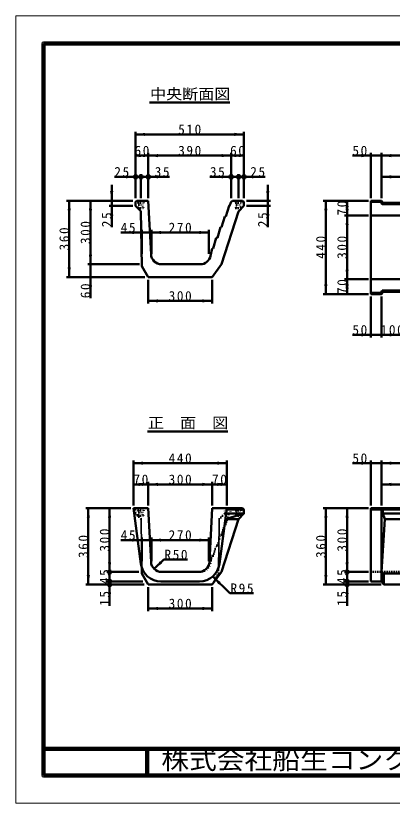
# Model space of a CAD drawing. Units: millimetres, scale not verified. Extents: x -2102 to 2102, y -1485 to 1485.
# Drawn here: x -2102 to -684, y -1485 to 1485 of the extents above; entities that cross this region are included whole.
import ezdxf
from ezdxf.enums import TextEntityAlignment as Align

# ---------------------------------------------------------------- set-up
doc = ezdxf.new("R2010")
doc.units = ezdxf.units.MM
doc.header["$LTSCALE"] = 5
doc.linetypes.add('DOTTED', pattern=[1.75, 0.25, -1.5])
doc.layers.add('0-0_V-nasSTD', color=7, linetype='Continuous', lineweight=50)
doc.layers.add('0-1_0', color=7, linetype='Continuous', lineweight=50)
doc.styles.add('ＭＳ ゴシック', font='')
doc.styles.get('ＭＳ ゴシック').set_extended_font_data('MS Gothic')

msp = doc.modelspace()

# ---------------------------------------------------------------- linework, layer by layer
at = {"layer": '0-0_V-nasSTD', "lineweight": 100}
for p, q in [((-1997.5, 1380), (-1997.5, -1380)), ((-1607.5, -1280), (-1607.5, -1380)), ((-1997.5, -1380), (1997.5, -1380))]:
    msp.add_line(p, q, dxfattribs=at)
at = {"layer": '0-0_V-nasSTD'}
for p, q in [((-1598.679, 1157.589), (-1295.679, 1157.589)), ((-1651.179, 1047.589), (-1651.179, 797.589)), ((-1243.179, 1047.589), (-1243.179, 797.589)), ((-1651.179, 1037.589), (-1243.179, 1037.589)), ((-1603.179, 957.589), (-1651.179, 957.589)), ((-1603.179, 967.589), (-1603.179, 797.589)), ((-1603.179, 957.589), (-1291.179, 957.589)), ((-1291.179, 967.589), (-1291.179, 797.589)), ((-1243.179, 957.589), (-1291.179, 957.589)), ((-834.492, 957.589), (-764.492, 957.589)), ((-764.492, 967.589), (-764.492, 797.589)), ((-724.492, 957.589), (-764.492, 957.589)), ((-724.492, 967.589), (-724.492, 797.589)), ((-724.492, 957.589), (875.508, 957.589)), ((-1731.179, 877.589), (-1651.179, 877.589)), ((-1631.179, 877.589), (-1651.179, 877.589)), ((-1631.179, 887.589), (-1631.179, 797.589)), ((-1603.179, 877.589), (-1631.179, 877.589)), ((-1523.179, 877.589), (-1603.179, 877.589)), ((-1371.179, 877.589), (-1291.179, 877.589)), ((-1291.179, 877.589), (-1263.179, 877.589)), ((-1263.179, 887.589), (-1263.179, 797.589)), ((-1263.179, 877.589), (-1243.179, 877.589)), ((-1163.179, 877.589), (-1243.179, 877.589)), ((-724.492, 877.589), (-304.492, 877.589)), ((-1741.179, 847.589), (-1741.179, 787.589)), ((-1153.179, 847.589), (-1153.179, 787.589)), ((-1911.179, 787.589), (-1661.179, 787.589)), ((-1901.179, 499.589), (-1901.179, 787.589)), ((-1821.179, 547.589), (-1821.179, 787.589)), ((-1741.179, 787.589), (-1741.179, 767.589)), ((-1646.379, 787.589), (-1651.179, 782.789)), ((-1646.379, 787.589), (-1603.179, 787.589)), ((-1603.179, 787.589), (-1593.079, 585.591)), ((-1297.179, 767.589), (-1291.179, 782.789)), ((-1291.179, 782.789), (-1286.379, 787.589)), ((-1286.379, 787.589), (-1247.979, 787.589)), ((-1247.979, 787.589), (-1243.179, 782.789)), ((-1243.179, 782.789), (-1243.179, 767.589)), ((-1233.179, 787.589), (-1143.179, 787.589)), ((-1153.179, 787.589), (-1153.179, 767.589)), ((-944.492, 787.589), (-774.492, 787.589)), ((-934.492, 435.589), (-934.492, 787.589)), ((-854.492, 787.589), (-854.492, 731.589)), ((-764.492, 787.589), (-764.492, 435.589)), ((-724.492, 787.589), (-764.492, 787.589)), ((-727.263, 782.789), (-764.492, 782.789)), ((-724.492, 787.589), (-727.263, 782.789)), ((-724.492, 787.589), (-719.873, 779.589)), ((-719.873, 779.589), (-722.645, 774.789)), ((-719.873, 779.589), (789.181, 779.589)), ((-1751.179, 767.589), (-1661.179, 767.589)), ((-1741.179, 687.589), (-1741.179, 767.589)), ((-1631.179, 747.589), (-1627.045, 540.927)), ((-1311.179, 727.589), (-1299.179, 767.589)), ((-1299.179, 767.589), (-1297.179, 767.589)), ((-1243.179, 767.589), (-1263.857, 746.911)), ((-1233.179, 767.589), (-1143.179, 767.589)), ((-1153.179, 687.589), (-1153.179, 767.589)), ((-1327.179, 687.589), (-1315.179, 727.589)), ((-1315.179, 727.589), (-1311.179, 727.589)), ((-864.492, 731.589), (-774.492, 731.589)), ((-854.492, 491.589), (-854.492, 731.589)), ((835.508, 731.589), (-764.492, 731.589)), ((-1343.179, 647.589), (-1331.179, 687.589)), ((-1331.179, 687.589), (-1327.179, 687.589)), ((-1707.179, 667.589), (-1627.179, 667.589)), ((-1627.179, 677.589), (-1627.179, 587.589)), ((-1627.179, 667.589), (-1591.179, 667.589)), ((-1591.179, 677.589), (-1591.179, 587.589)), ((-1591.179, 667.589), (-1375.179, 667.589)), ((-1375.179, 677.589), (-1375.179, 587.589)), ((-1359.179, 607.589), (-1347.179, 647.589)), ((-1347.179, 647.589), (-1343.179, 647.589)), ((-1363.179, 607.589), (-1368.747, 579.744)), ((-1363.179, 607.589), (-1359.179, 607.589)), ((-1831.179, 547.589), (-1636.179, 547.589)), ((-1821.179, 499.589), (-1821.179, 547.589)), ((-1627.045, 540.927), (-1603.179, 499.589)), ((-1553.129, 547.589), (-1407.971, 547.589)), ((-1553.129, 547.589), (-1407.971, 547.589)), ((-1911.179, 499.589), (-1616.179, 499.589)), ((-1821.179, 419.589), (-1821.179, 499.589)), ((-1603.179, 499.589), (-1363.179, 499.589)), ((-1603.179, 489.589), (-1603.179, 399.589)), ((-1363.179, 489.589), (-1363.179, 399.589)), ((-864.492, 491.589), (-774.492, 491.589)), ((-854.492, 491.589), (-854.492, 435.589)), ((-764.492, 491.589), (-639.159, 491.589)), ((-643.959, 448.389), (-722.645, 448.389)), ((-722.645, 448.389), (-719.873, 443.589)), ((-944.492, 435.589), (-774.492, 435.589)), ((-764.492, 271.589), (-764.492, 425.589)), ((-727.263, 440.389), (-724.492, 435.589)), ((-724.492, 271.589), (-724.492, 425.589)), ((-644.492, 443.589), (-719.873, 443.589)), ((-1603.179, 409.589), (-1363.179, 409.589)), ((-834.492, 281.589), (-764.492, 281.589)), ((-724.492, 281.589), (-764.492, 281.589)), ((-644.492, 281.589), (-724.492, 281.589)), ((-1606.679, -82.411), (-1303.679, -82.411)), ((-1659.179, -192.411), (-1659.179, -362.411)), ((-1659.179, -202.411), (-1307.179, -202.411)), ((-1307.179, -192.411), (-1307.179, -362.411)), ((-834.492, -202.411), (-764.492, -202.411)), ((-764.492, -192.411), (-764.492, -362.411)), ((-724.492, -202.411), (-764.492, -202.411)), ((-724.492, -192.411), (-724.492, -362.411)), ((-724.492, -202.411), (875.508, -202.411)), ((-1603.179, -282.411), (-1659.179, -282.411)), ((-1603.179, -272.411), (-1603.179, -362.411)), ((-1603.179, -282.411), (-1363.179, -282.411)), ((-1363.179, -272.411), (-1363.179, -362.411)), ((-1307.179, -282.411), (-1363.179, -282.411)), ((-724.492, -282.411), (-304.492, -282.411)), ((-1839.179, -372.411), (-1669.179, -372.411)), ((-1829.179, -660.411), (-1829.179, -372.411)), ((-1749.179, -612.411), (-1749.179, -372.411)), ((-1659.179, -372.411), (-1603.179, -372.411)), ((-1659.179, -372.411), (-1631.173, -582.456)), ((-1603.179, -372.411), (-1593.079, -574.409)), ((-1373.278, -574.409), (-1363.179, -372.411)), ((-1247.979, -372.411), (-1363.179, -372.411)), ((-1335.184, -582.456), (-1307.179, -372.411)), ((-1243.179, -377.211), (-1307.819, -377.211)), ((-944.492, -372.411), (-774.492, -372.411)), ((-934.492, -660.411), (-934.492, -372.411)), ((-854.492, -612.411), (-854.492, -372.411)), ((-764.492, -372.411), (-764.492, -648.411)), ((875.508, -377.211), (-764.492, -377.211)), ((-724.492, -372.411), (-724.492, -648.411)), ((-720.492, -372.411), (-720.492, -392.411)), ((-1327.179, -612.411), (-1263.857, -413.089)), ((-1243.179, -392.411), (-1309.845, -392.411)), ((-720.492, -392.411), (787.508, -392.411)), ((779.508, -413.089), (-712.492, -413.089)), ((-1707.179, -492.411), (-1627.179, -492.411)), ((-1627.179, -482.411), (-1627.179, -572.411)), ((-1627.179, -492.411), (-1591.179, -492.411)), ((-1591.179, -482.411), (-1591.179, -572.411)), ((-1591.179, -492.411), (-1375.179, -492.411)), ((-1375.179, -482.411), (-1375.179, -572.411)), ((-1580.698, -601.393), (-1545.342, -566.038)), ((-1455.342, -566.038), (-1545.342, -566.038)), ((-1759.179, -612.411), (-1639.179, -612.411)), ((-1749.179, -648.411), (-1749.179, -612.411)), ((-1627.399, -598.009), (-1627.045, -619.073)), ((-1627.045, -619.073), (-1603.179, -660.411)), ((-1553.129, -612.411), (-1413.229, -612.411)), ((-1363.179, -660.411), (-1327.179, -612.411)), ((-864.492, -612.411), (-774.492, -612.411)), ((-854.492, -648.411), (-854.492, -612.411)), ((-716.492, -619.033), (875.508, -619.033)), ((-1759.179, -648.411), (-1624.179, -648.411)), ((-1749.179, -660.411), (-1749.179, -648.411)), ((-1555.839, -648.411), (-1410.518, -648.411)), ((-1360.455, -629.592), (-1296.815, -693.232)), ((-864.492, -648.411), (-774.492, -648.411)), ((-854.492, -660.411), (-854.492, -648.411)), ((-724.492, -648.411), (-764.492, -648.411)), ((-724.492, -648.411), (-716.492, -660.411)), ((-1839.179, -660.411), (-1619.179, -660.411)), ((-1749.179, -740.411), (-1749.179, -660.411)), ((-1603.179, -660.411), (-1363.179, -660.411)), ((-1603.179, -670.411), (-1603.179, -760.411)), ((-1363.179, -670.411), (-1363.179, -760.411)), ((-944.492, -660.411), (-726.492, -660.411)), ((-854.492, -740.411), (-854.492, -660.411)), ((-716.492, -660.411), (795.508, -660.411)), ((-1206.815, -693.232), (-1296.815, -693.232)), ((-1603.179, -750.411), (-1363.179, -750.411))]:
    msp.add_line(p, q, dxfattribs=at)
at = {"layer": '0-0_V-nasSTD', "linetype": 'DOTTED'}
for p, q in [((-1641.779, 780.389), (-1620.579, 780.389)), ((-1641.779, 780.389), (-1641.779, 779.189)), ((-1641.779, 779.189), (-1620.579, 779.189)), ((-1639.579, 787.589), (-1640.579, 780.389)), ((-1640.579, 779.189), (-1639.579, 771.589)), ((-1622.779, 787.589), (-1621.779, 780.389)), ((-1621.779, 779.189), (-1622.779, 771.589)), ((-1620.579, 780.389), (-1620.579, 779.189)), ((-1273.779, 780.389), (-1252.579, 780.389)), ((-1273.779, 780.389), (-1273.779, 779.189)), ((-1273.779, 779.189), (-1252.579, 779.189)), ((-1271.579, 787.589), (-1272.579, 780.389)), ((-1272.579, 779.189), (-1271.579, 771.589)), ((-1254.779, 787.589), (-1253.779, 780.389)), ((-1253.779, 779.189), (-1254.779, 771.589)), ((-1252.579, 780.389), (-1252.579, 779.189)), ((-1641.179, 761.989), (-1641.179, 759.589)), ((-1641.179, 761.989), (-1639.556, 761.989)), ((-1641.179, 759.589), (-1621.179, 759.589)), ((-1639.579, 771.589), (-1622.779, 771.589)), ((-1638.463, 762.347), (-1638.841, 762.158)), ((-1637.579, 771.589), (-1637.579, 763.778)), ((-1624.779, 771.589), (-1624.779, 763.778)), ((-1623.894, 762.347), (-1623.516, 762.158)), ((-1622.801, 761.989), (-1621.179, 761.989)), ((-1621.179, 761.989), (-1621.179, 759.589)), ((-1273.179, 761.989), (-1273.179, 759.589)), ((-1273.179, 761.989), (-1271.556, 761.989)), ((-1273.179, 759.589), (-1253.179, 759.589)), ((-1271.579, 771.589), (-1254.779, 771.589)), ((-1270.463, 762.347), (-1270.841, 762.158)), ((-1269.579, 771.589), (-1269.579, 763.778)), ((-1256.779, 771.589), (-1256.779, 763.778)), ((-1255.894, 762.347), (-1255.516, 762.158)), ((-1254.801, 761.989), (-1253.179, 761.989)), ((-1253.179, 761.989), (-1253.179, 759.589)), ((-1646.379, -372.411), (-1651.179, -377.211)), ((-1651.179, -377.211), (-1651.179, -392.411)), ((-1641.779, -379.611), (-1620.579, -379.611)), ((-1641.779, -379.611), (-1641.779, -380.811)), ((-1641.779, -380.811), (-1620.579, -380.811)), ((-1639.579, -372.411), (-1640.579, -379.611)), ((-1640.579, -380.811), (-1639.579, -388.411)), ((-1622.779, -372.411), (-1621.779, -379.611)), ((-1621.779, -380.811), (-1622.779, -388.411)), ((-1620.579, -379.611), (-1620.579, -380.811)), ((-1319.979, -372.411), (-1315.179, -377.211)), ((-1315.179, -392.411), (-1315.179, -377.211)), ((-1297.179, -392.411), (-1291.179, -377.211)), ((-1291.179, -377.211), (-1286.379, -372.411)), ((-1273.779, -379.611), (-1252.579, -379.611)), ((-1273.779, -379.611), (-1273.779, -380.811)), ((-1273.779, -380.811), (-1252.579, -380.811)), ((-1271.579, -372.411), (-1272.579, -379.611)), ((-1272.579, -380.811), (-1271.579, -388.411)), ((-1254.779, -372.411), (-1253.779, -379.611)), ((-1253.779, -380.811), (-1254.779, -388.411)), ((-1252.579, -379.611), (-1252.579, -380.811)), ((-1641.179, -398.011), (-1641.179, -400.411)), ((-1641.179, -398.011), (-1639.556, -398.011)), ((-1641.179, -400.411), (-1621.179, -400.411)), ((-1639.579, -388.411), (-1622.779, -388.411)), ((-1638.463, -397.653), (-1638.841, -397.842)), ((-1637.579, -388.411), (-1637.579, -396.222)), ((-1624.779, -388.411), (-1624.779, -396.222)), ((-1623.894, -397.653), (-1623.516, -397.842)), ((-1622.801, -398.011), (-1621.179, -398.011)), ((-1621.179, -398.011), (-1621.179, -400.411)), ((-1335.857, -413.089), (-1339.289, -619.033)), ((-1335.857, -413.089), (-1315.179, -392.411)), ((-1311.179, -432.411), (-1299.179, -392.411)), ((-1299.179, -392.411), (-1297.179, -392.411)), ((-1273.179, -398.011), (-1273.179, -400.411)), ((-1273.179, -398.011), (-1271.556, -398.011)), ((-1273.179, -400.411), (-1253.179, -400.411)), ((-1271.579, -388.411), (-1254.779, -388.411)), ((-1270.463, -397.653), (-1270.841, -397.842)), ((-1269.579, -388.411), (-1269.579, -396.222)), ((-1256.779, -388.411), (-1256.779, -396.222)), ((-1255.894, -397.653), (-1255.516, -397.842)), ((-1254.801, -398.011), (-1253.179, -398.011)), ((-1253.179, -398.011), (-1253.179, -400.411)), ((-1327.179, -472.411), (-1315.179, -432.411)), ((-1315.179, -432.411), (-1311.179, -432.411)), ((-1343.179, -512.411), (-1331.179, -472.411)), ((-1331.179, -472.411), (-1327.179, -472.411)), ((-1359.179, -552.411), (-1347.179, -512.411)), ((-1347.179, -512.411), (-1343.179, -512.411)), ((-1363.179, -552.411), (-1368.747, -580.256)), ((-1363.179, -552.411), (-1359.179, -552.411)), ((-1413.229, -612.411), (-1407.971, -612.411)), ((-1339.289, -619.033), (-1363.179, -660.411)), ((-764.492, -612.411), (835.508, -612.411))]:
    msp.add_line(p, q, dxfattribs=at)
at = {"layer": '0-0_V-nasSTD', "lineweight": 18}
for points in [[(-2102.5, -1485), (-2102.5, 1485), (2102.5, 1485), (2102.5, -1485)], [(-2002.5, -1385), (-2002.5, 1385), (2002.5, 1385), (2002.5, -1385)]]:
    msp.add_lwpolyline(points, close=True, dxfattribs=at)
at = {"layer": '0-0_V-nasSTD', "lineweight": 100}
msp.add_lwpolyline([(1997.5, -1380), (1997.5, 1380), (-1997.5, 1380)], dxfattribs=at)
at = {"layer": '0-0_V-nasSTD'}
for points in [[(-1651.179, 782.789), (-1651.179, 767.589), (-1631.179, 747.589)], [(-727.263, 782.789), (-722.645, 774.789), (791.952, 774.789)], [(-1363.179, 499.589), (-1327.179, 547.589), (-1263.857, 746.911)], [(-764.492, 440.389), (-727.263, 440.389), (-722.645, 448.389)], [(-764.492, 435.589), (-724.492, 435.589), (-719.873, 443.589)], [(-1247.979, -372.411), (-1243.179, -377.211), (-1243.179, -392.411), (-1263.857, -413.089)], [(875.508, -686.011), (875.508, -372.411), (-764.492, -372.411)], [(-1263.857, -413.089), (-1312.602, -413.089), (-1243.179, -392.411)], [(-720.492, -392.411), (-712.492, -413.089), (-724.492, -612.411), (-716.492, -619.033), (-716.492, -660.411)]]:
    msp.add_lwpolyline(points, dxfattribs=at)
at = {"layer": '0-0_V-nasSTD', "linetype": 'DOTTED'}
msp.add_lwpolyline([(-1651.179, -392.411), (-1630.501, -413.089), (-1627.399, -598.009)], dxfattribs=at)
at = {"layer": '0-0_V-nasSTD'}
for centre in [(-1651.179, 877.589), (-1631.179, 877.589), (-1603.179, 877.589), (-1291.179, 877.589), (-1263.179, 877.589), (-1243.179, 877.589), (-1749.179, -612.411), (-854.492, -612.411), (-1749.179, -648.411), (-854.492, -648.411), (-1749.179, -660.411), (-854.492, -660.411)]:
    msp.add_circle(centre, 6.4, dxfattribs=at)
at = {"layer": '0-0_V-nasSTD', "linetype": 'DOTTED'}
for centre, radius, start, end in [((-1639.556, 763.589), 1.6, 270, 296.56505), ((-1639.179, 763.778), 1.6, 296.56505, 0), ((-1623.179, 763.778), 1.6, 180, 243.43495), ((-1622.801, 763.589), 1.6, 243.43495, 270), ((-1271.556, 763.589), 1.6, 270, 296.56505), ((-1271.179, 763.778), 1.6, 296.56505, 0), ((-1255.179, 763.778), 1.6, 180, 243.43495), ((-1254.801, 763.589), 1.6, 243.43495, 270), ((-1639.556, -396.411), 1.6, 270, 296.56505), ((-1639.179, -396.222), 1.6, 296.56505, 0), ((-1623.179, -396.222), 1.6, 180, 243.43495), ((-1622.801, -396.411), 1.6, 243.43495, 270), ((-1271.556, -396.411), 1.6, 270, 296.56505), ((-1271.179, -396.222), 1.6, 296.56505, 0), ((-1255.179, -396.222), 1.6, 180, 243.43495), ((-1254.801, -396.411), 1.6, 243.43495, 270), ((-1407.971, -572.411), 40, 270, 348.69007)]:
    msp.add_arc(centre, radius, start, end, dxfattribs=at)
at = {"layer": '0-0_V-nasSTD'}
for centre, radius, start, end in [((-1553.129, 587.589), 40, 182.8624, 270), ((-1407.971, 587.589), 40, 270, 348.69007), ((-1555.839, -572.411), 76, 187.59464, 270), ((-1553.129, -572.411), 40, 182.8624, 270), ((-1413.229, -572.411), 40, 270, 357.1376), ((-1410.518, -572.411), 76, 270, 352.40536)]:
    msp.add_arc(centre, radius, start, end, dxfattribs=at)
for points in [[(-1651.179, 1037.589), (-1615.179, 1031.589), (-1615.179, 1043.589)], [(-1279.179, 1031.589), (-1279.179, 1043.589), (-1243.179, 1037.589)], [(-1651.179, 957.589), (-1615.179, 951.589), (-1615.179, 963.589)], [(-1639.179, 951.589), (-1639.179, 963.589), (-1603.179, 957.589)], [(-1603.179, 957.589), (-1567.179, 951.589), (-1567.179, 963.589)], [(-1327.179, 951.589), (-1327.179, 963.589), (-1291.179, 957.589)], [(-1291.179, 957.589), (-1255.179, 951.589), (-1255.179, 963.589)], [(-1279.179, 951.589), (-1279.179, 963.589), (-1243.179, 957.589)], [(-800.492, 951.589), (-800.492, 963.589), (-764.492, 957.589)], [(-724.492, 957.589), (-688.492, 951.589), (-688.492, 963.589)], [(-1687.179, 871.589), (-1687.179, 883.589), (-1651.179, 877.589)], [(-1603.179, 877.589), (-1567.179, 871.589), (-1567.179, 883.589)], [(-1327.179, 871.589), (-1327.179, 883.589), (-1291.179, 877.589)], [(-1243.179, 877.589), (-1207.179, 871.589), (-1207.179, 883.589)], [(-724.492, 877.589), (-688.492, 871.589), (-688.492, 883.589)], [(-1747.179, 823.589), (-1741.179, 787.589), (-1735.179, 823.589)], [(-1159.179, 823.589), (-1153.179, 787.589), (-1147.179, 823.589)], [(-1907.179, 751.589), (-1901.179, 787.589), (-1895.179, 751.589)], [(-1827.179, 751.589), (-1821.179, 787.589), (-1815.179, 751.589)], [(-940.492, 751.589), (-934.492, 787.589), (-928.492, 751.589)], [(-860.492, 751.589), (-854.492, 787.589), (-848.492, 751.589)], [(-1747.179, 731.589), (-1741.179, 767.589), (-1735.179, 731.589)], [(-1159.179, 731.589), (-1153.179, 767.589), (-1147.179, 731.589)], [(-860.492, 767.589), (-854.492, 731.589), (-848.492, 767.589)], [(-860.492, 695.589), (-854.492, 731.589), (-848.492, 695.589)], [(-1663.179, 661.589), (-1663.179, 673.589), (-1627.179, 667.589)], [(-1591.179, 667.589), (-1555.179, 661.589), (-1555.179, 673.589)], [(-1411.179, 661.589), (-1411.179, 673.589), (-1375.179, 667.589)], [(-1827.179, 583.589), (-1821.179, 547.589), (-1815.179, 583.589)], [(-1907.179, 535.589), (-1901.179, 499.589), (-1895.179, 535.589)], [(-860.492, 527.589), (-854.492, 491.589), (-848.492, 527.589)], [(-1827.179, 463.589), (-1821.179, 499.589), (-1815.179, 463.589)], [(-860.492, 455.589), (-854.492, 491.589), (-848.492, 455.589)], [(-940.492, 471.589), (-934.492, 435.589), (-928.492, 471.589)], [(-860.492, 471.589), (-854.492, 435.589), (-848.492, 471.589)], [(-1603.179, 409.589), (-1567.179, 403.589), (-1567.179, 415.589)], [(-1399.179, 403.589), (-1399.179, 415.589), (-1363.179, 409.589)], [(-800.492, 275.589), (-800.492, 287.589), (-764.492, 281.589)], [(-724.492, 281.589), (-688.492, 275.589), (-688.492, 287.589)], [(-1659.179, -202.411), (-1623.179, -208.411), (-1623.179, -196.411)], [(-1343.179, -208.411), (-1343.179, -196.411), (-1307.179, -202.411)], [(-800.492, -208.411), (-800.492, -196.411), (-764.492, -202.411)], [(-724.492, -202.411), (-688.492, -208.411), (-688.492, -196.411)], [(-1659.179, -282.411), (-1623.179, -288.411), (-1623.179, -276.411)], [(-1639.179, -288.411), (-1639.179, -276.411), (-1603.179, -282.411)], [(-1603.179, -282.411), (-1567.179, -288.411), (-1567.179, -276.411)], [(-1399.179, -288.411), (-1399.179, -276.411), (-1363.179, -282.411)], [(-1363.179, -282.411), (-1327.179, -288.411), (-1327.179, -276.411)], [(-1343.179, -288.411), (-1343.179, -276.411), (-1307.179, -282.411)], [(-724.492, -282.411), (-688.492, -288.411), (-688.492, -276.411)], [(-1835.179, -408.411), (-1829.179, -372.411), (-1823.179, -408.411)], [(-1755.179, -408.411), (-1749.179, -372.411), (-1743.179, -408.411)], [(-940.492, -408.411), (-934.492, -372.411), (-928.492, -408.411)], [(-860.492, -408.411), (-854.492, -372.411), (-848.492, -408.411)], [(-1663.179, -498.411), (-1663.179, -486.411), (-1627.179, -492.411)], [(-1591.179, -492.411), (-1555.179, -498.411), (-1555.179, -486.411)], [(-1411.179, -498.411), (-1411.179, -486.411), (-1375.179, -492.411)], [(-1755.179, -576.411), (-1749.179, -612.411), (-1743.179, -576.411)], [(-1580.698, -601.393), (-1559.484, -571.695), (-1555.242, -575.937)], [(-1580.698, -601.393), (-1555.242, -575.937), (-1550.999, -580.18)], [(-860.492, -576.411), (-854.492, -612.411), (-848.492, -576.411)], [(-1835.179, -624.411), (-1829.179, -660.411), (-1823.179, -624.411)], [(-1360.455, -629.592), (-1339.242, -659.291), (-1334.999, -655.048)], [(-1360.455, -629.592), (-1334.999, -655.048), (-1330.756, -650.806)], [(-940.492, -624.411), (-934.492, -660.411), (-928.492, -624.411)], [(-1755.179, -696.411), (-1749.179, -660.411), (-1743.179, -696.411)], [(-860.492, -696.411), (-854.492, -660.411), (-848.492, -696.411)], [(-1603.179, -750.411), (-1567.179, -756.411), (-1567.179, -744.411)], [(-1399.179, -756.411), (-1399.179, -744.411), (-1363.179, -750.411)]]:
    msp.add_solid(points, dxfattribs=at)
at = {"layer": '0-1_0', "lineweight": 100}
msp.add_line((-1997.5, -1280), (1997.5, -1280), dxfattribs=at)

# ---------------------------------------------------------------- texts
at = {"layer": '0-0_V-nasSTD', "style": 'ＭＳ ゴシック', "width": 1.1}
for s, height, p in [('中央断面図', 40.32, (-1596.679, 1157.589)), ('正\u3000面\u3000図', 40.32, (-1604.679, -82.411)), ('株式会社船生コンクリート工業', 69.65, (-1554.25, -1377.45))]:
    msp.add_text(s, height=height, dxfattribs=at).set_placement(p, align=Align.BOTTOM_LEFT)
at = {"layer": '0-0_V-nasSTD', "char_height": 36.66, "attachment_point": 7, "style": 'ＭＳ ゴシック'}
for s, insert in [('\\T1.24;510', (-1490.679, 1037.589)), ('\\T1.24;60', (-1655.179, 957.589)), ('\\T1.24;390', (-1490.679, 957.589)), ('\\T1.24;60', (-1295.179, 957.589)), ('\\T1.24;50', (-834.492, 957.589)), ('\\T1.24;25', (-1731.179, 877.589)), ('\\T1.24;35', (-1579.179, 877.589)), ('\\T1.24;35', (-1371.179, 877.589)), ('\\T1.24;25', (-1219.179, 877.589)), ('\\T1.24;45', (-1707.179, 667.589)), ('\\T1.24;270', (-1526.679, 667.589)), ('\\T1.24;300', (-1526.679, 409.589)), ('\\T1.24;50', (-834.492, 281.589)), ('\\T1.24;100', (-727.992, 281.589)), ('\\T1.24;440', (-1526.679, -202.411)), ('\\T1.24;50', (-834.492, -202.411)), ('\\T1.24;70', (-1659.179, -282.411)), ('\\T1.24;300', (-1526.679, -282.411)), ('\\T1.24;70', (-1363.179, -282.411)), ('\\T1.24;45', (-1707.179, -492.411)), ('\\T1.24;270', (-1526.679, -492.411)), ('\\T1.24;R50', (-1542.342, -566.038)), ('\\T1.24;R95', (-1293.815, -693.232)), ('\\T1.24;300', (-1526.679, -750.411))]:
    msp.add_mtext(s, dxfattribs=dict(at, insert=insert))
at = {"layer": '0-0_V-nasSTD', "char_height": 36.66, "attachment_point": 7, "rotation": 90, "style": 'ＭＳ ゴシック'}
for s, insert in [('\\T1.24;70', (-854.492, 731.589)), ('\\T1.24;25', (-1741.179, 687.589)), ('\\T1.24;25', (-1153.179, 687.589)), ('\\T1.24;360', (-1901.179, 600.089)), ('\\T1.24;300', (-1821.179, 624.089)), ('\\T1.24;440', (-934.492, 568.089)), ('\\T1.24;300', (-854.492, 568.089)), ('\\T1.24;70', (-854.492, 435.589)), ('\\T1.24;60', (-1821.179, 419.589)), ('\\T1.24;300', (-1749.179, -535.911)), ('\\T1.24;300', (-854.492, -535.911)), ('\\T1.24;360', (-1829.179, -559.911)), ('\\T1.24;360', (-934.492, -559.911)), ('\\T1.24;45', (-1749.179, -658.411)), ('\\T1.24;45', (-854.492, -658.411)), ('\\T1.24;15', (-1749.179, -740.411)), ('\\T1.24;15', (-854.492, -740.411))]:
    msp.add_mtext(s, dxfattribs=dict(at, insert=insert))

doc.saveas('drawing.dxf')
